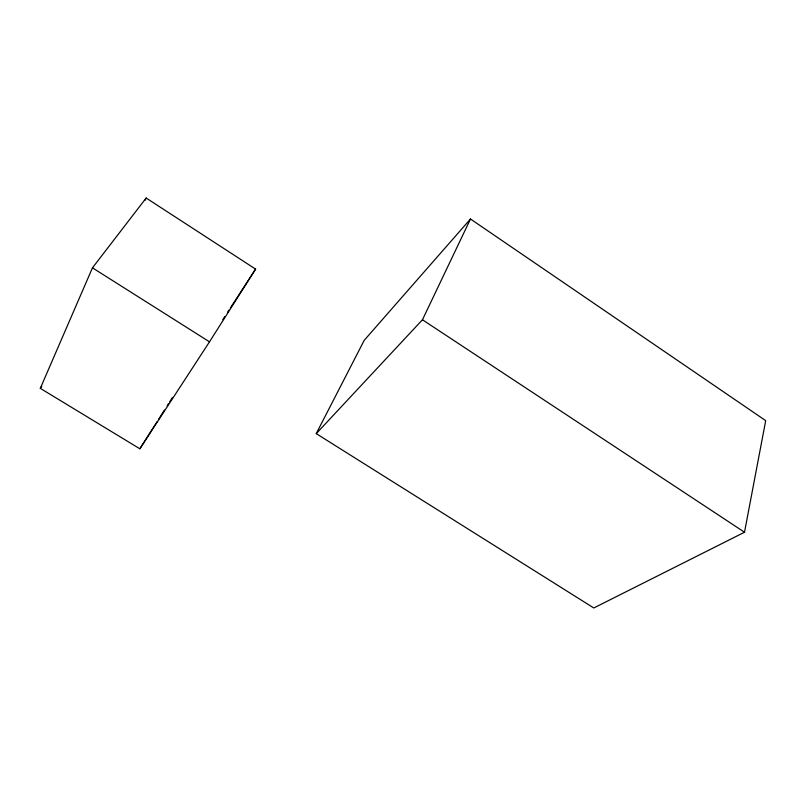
<?xml version="1.0" encoding="UTF-8"?>
<svg xmlns="http://www.w3.org/2000/svg" width="806" height="806" viewBox="0 0 806 806"><rect width="100%" height="100%" fill="white"/><g stroke="black" fill="none" stroke-linecap="round" stroke-linejoin="round"><path stroke-width="1.21" d="M744.512 532.232L765.7 420.641L470.482 219L364.221 340.323L316.234 433.628L593.8 607.976L744.512 532.232L422.455 319.77L316.234 433.628M40.3 388.351L92.458 267.834L146.158 198.024L255.603 269.113L209.5 341.835L139.851 448.791L40.3 388.351L41.781 386.346M145.11 200.301L146.158 198.024M422.455 319.77L470.482 219M139.851 448.791L157.15 421.568M158.48 419.473L164.464 410.042M167.124 405.851L168.454 403.756M169.784 401.67L172.454 397.479M222.778 319.65L224.824 316.496M227.564 312.285L228.924 310.179M230.294 308.073L255.603 269.113M92.458 267.834L209.5 341.835"/></g></svg>
